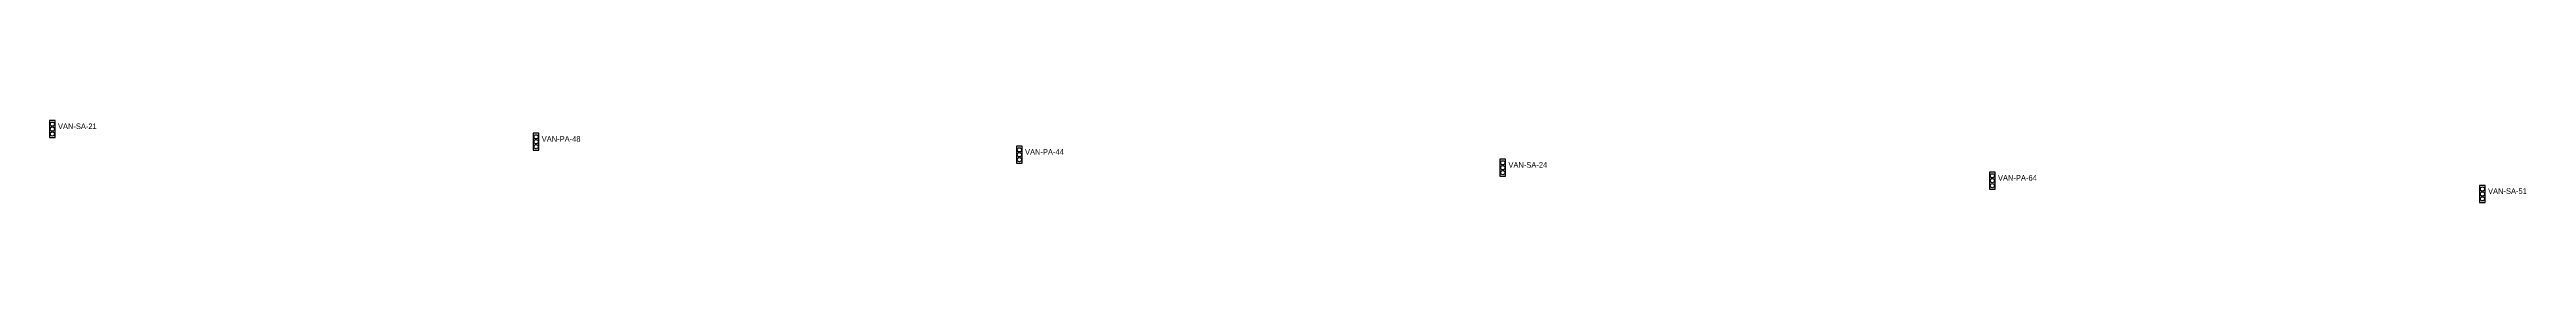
# Model space of a CAD drawing. Header units: inches. Extents: x 486474 to 494239, y 5455982 to 5459995.
# Drawn here: x 488381 to 489264, y 5457752 to 5457781 of the extents above; entities that cross this region are included whole.
import ezdxf

# ---------------------------------------------------------------- set-up
doc = ezdxf.new("R2010")
doc.units = ezdxf.units.IN
doc.header["$MEASUREMENT"] = 0
doc.layers.add('Traffic Signals', color=10, linetype='Continuous')

msp = doc.modelspace()

# ---------------------------------------------------------------- linework, layer by layer
at = {"layer": 'Traffic Signals', "color": 1}
for points in [[(488381.21, 5457775.45), (488383.21, 5457775.45), (488383.21, 5457781.45), (488381.21, 5457781.45)], [(488553.65, 5457770.94), (488555.65, 5457770.94), (488555.65, 5457776.94), (488553.65, 5457776.94)], [(488725.92, 5457766.32), (488727.92, 5457766.32), (488727.92, 5457772.32), (488725.92, 5457772.32)], [(488898.23, 5457761.71), (488900.23, 5457761.71), (488900.23, 5457767.71), (488898.23, 5457767.71)], [(489072.74, 5457757.1), (489074.74, 5457757.1), (489074.74, 5457763.1), (489072.74, 5457763.1)], [(489247.43, 5457752.41), (489249.43, 5457752.41), (489249.43, 5457758.41), (489247.43, 5457758.41)]]:
    msp.add_lwpolyline(points, close=True, dxfattribs=at)
for centre in [(488382.21, 5457780.2), (488382.21, 5457778.45), (488382.21, 5457776.7), (488554.65, 5457775.69), (488554.65, 5457773.94), (488554.65, 5457772.19), (488726.92, 5457771.07), (488726.92, 5457769.32), (488726.92, 5457767.57), (488899.23, 5457766.46), (488899.23, 5457764.71), (488899.23, 5457762.96), (489073.74, 5457761.85), (489073.74, 5457760.1), (489073.74, 5457758.35), (489248.43, 5457757.16), (489248.43, 5457755.41), (489248.43, 5457753.66)]:
    msp.add_circle(centre, 0.75, dxfattribs=at)

# ---------------------------------------------------------------- texts
for s, p in [('VAN-SA-21', (488384.21, 5457778.45)), ('VAN-PA-48', (488556.65, 5457773.94)), ('VAN-PA-44', (488728.92, 5457769.32)), ('VAN-SA-24', (488901.23, 5457764.71)), ('VAN-PA-64', (489075.74, 5457760.1)), ('VAN-SA-51', (489250.43, 5457755.41))]:
    msp.add_text(s, height=2, dxfattribs=at).set_placement(p)

doc.saveas('drawing.dxf')
